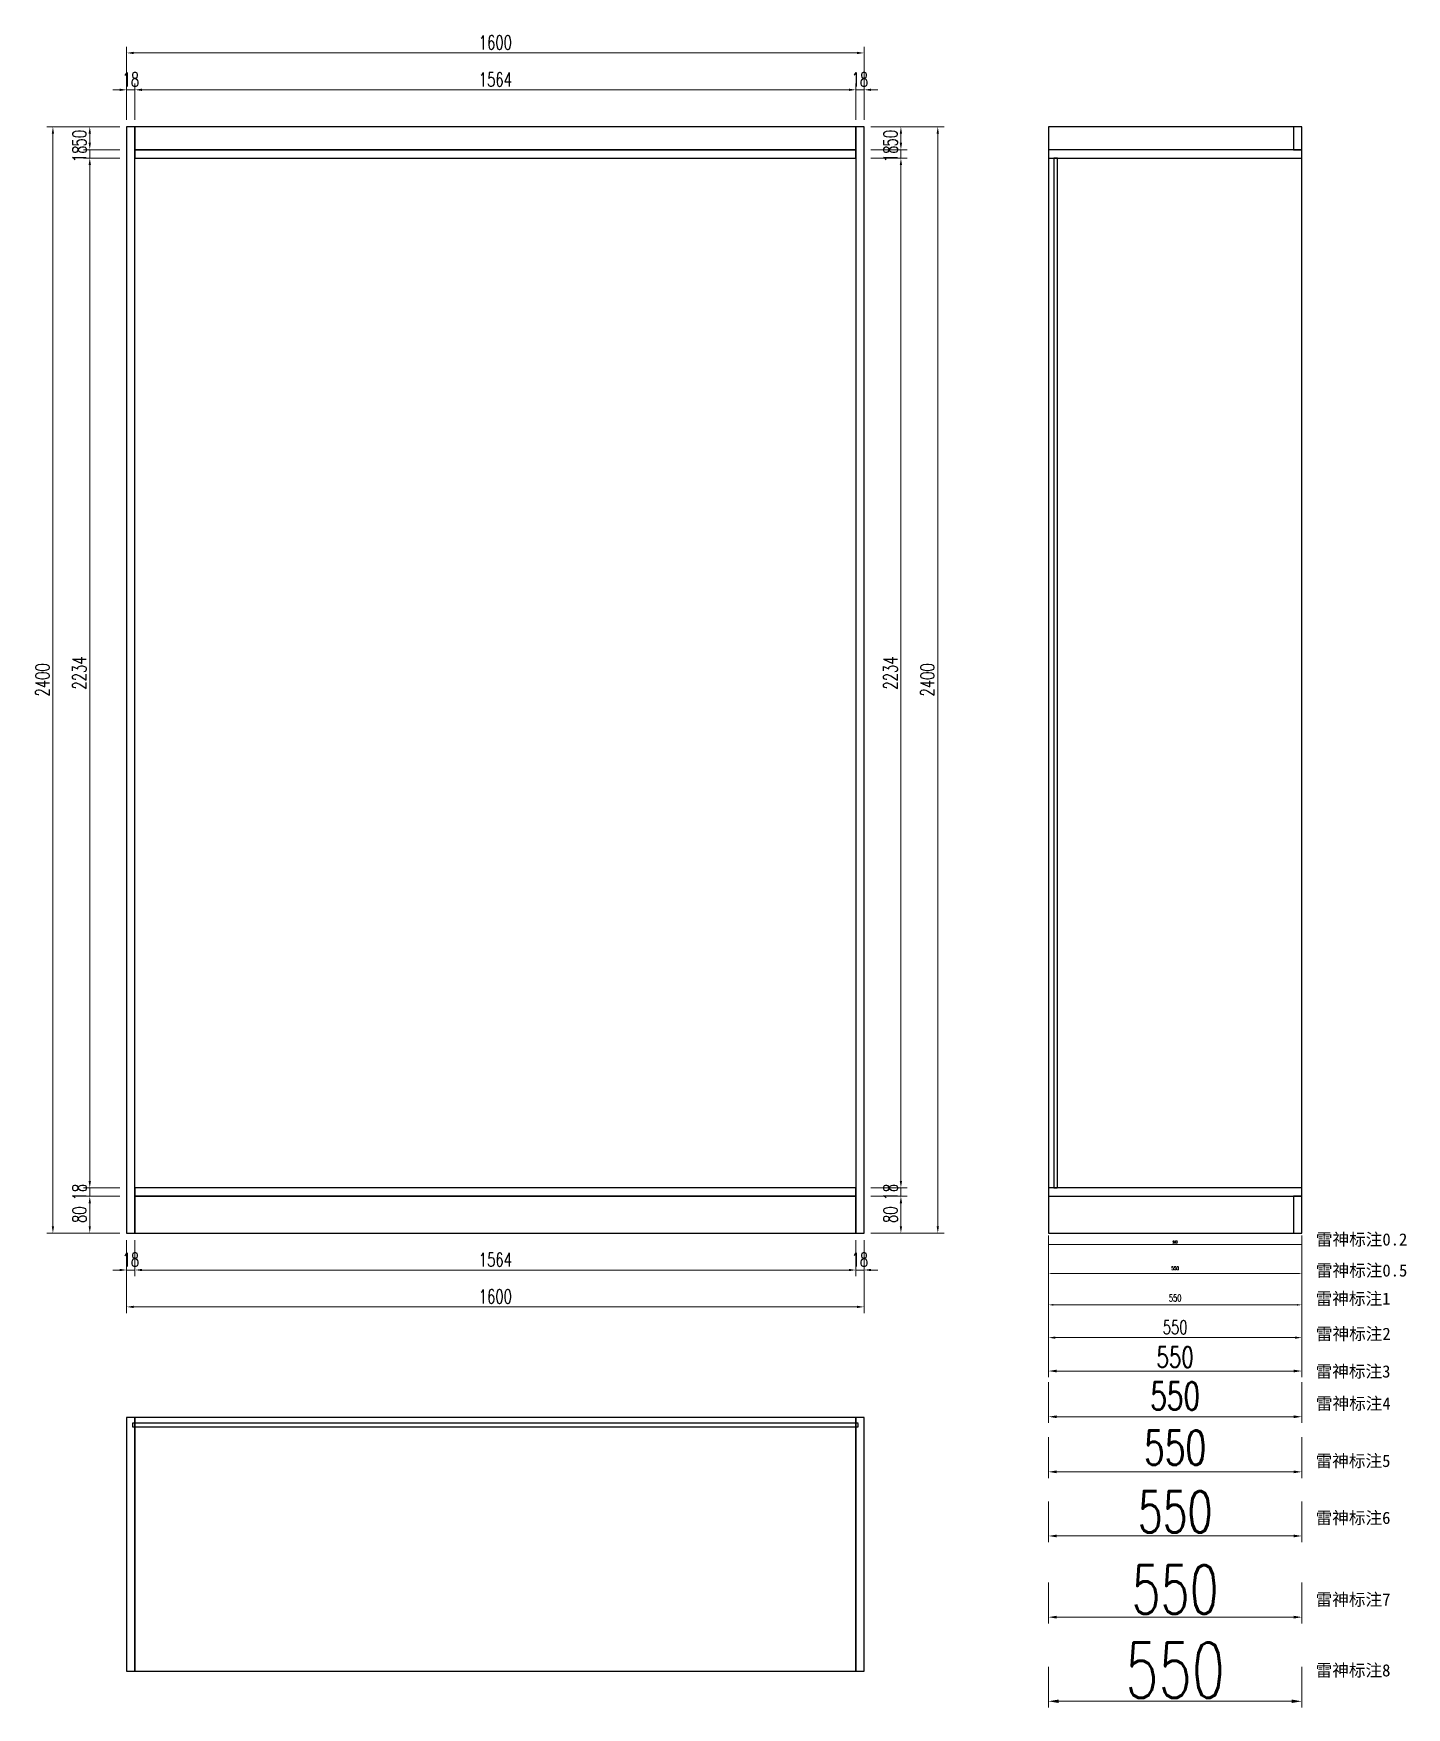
# Model space of a CAD drawing. Header units: millimetres. Extents: x 1538 to 4518, y 416 to 4047.
import ezdxf

# ---------------------------------------------------------------- set-up
doc = ezdxf.new("R2010")
doc.units = ezdxf.units.MM
doc.linetypes.add('HIDDEN', pattern=[0.375, 0.25, -0.125])
for name, color, linetype in [('0-标注', 7, 'Continuous'), ('S-DIM', 7, 'Continuous'), ('五金虚线', 8, 'Continuous'), ('柜体结构', 7, 'Continuous')]:
    doc.layers.add(name, color=color, linetype=linetype)
doc.styles.add('DIMTEXT', font='simplex.shx', dxfattribs={"width": 0.7, "bigfont": 'gbcbig.shx'})
doc.styles.get("Standard").update_dxf_attribs({"font": 'arial.ttf'})
doc.dimstyles.new('雷神标注0.2', dxfattribs={"dimscale": 5, "dimtxt": 1, "dimasz": 0.2, "dimexe": 0.9, "dimexo": 1, "dimgap": 0.5, "dimtad": 1, "dimdec": 0, "dimzin": 13, "dimdsep": 46, "dimtxsty": 'DIMTEXT', "dimblk2": 'ARCHTICK', "dimcen": 2, "dimdle": 0.9, "dimclrd": 3, "dimclre": 3, "dimclrt": 3, "dimadec": 1, "dimazin": 0, "dimtfac": 1, "dimtdec": 0, "dimtix": 1, "dimtmove": 1, "dimatfit": 3, "dimfxl": 5, "dimfxlon": 1, "dimtolj": 1, "dimtzin": 13, "dimlwd": 5, "dimlwe": 5, "dimarcsym": 0})
doc.dimstyles.new('雷神标注0.5', dxfattribs={"dimscale": 15, "dimtxt": 0.5, "dimasz": 0.5, "dimexe": 0.9, "dimexo": 1, "dimgap": 0.5, "dimtad": 1, "dimdec": 0, "dimzin": 13, "dimdsep": 46, "dimtxsty": 'DIMTEXT', "dimblk2": 'ARCHTICK', "dimcen": 2, "dimdle": 0.9, "dimclrd": 3, "dimclre": 3, "dimclrt": 3, "dimadec": 1, "dimazin": 0, "dimtfac": 1, "dimtdec": 0, "dimtix": 1, "dimtmove": 1, "dimatfit": 3, "dimfxl": 5, "dimfxlon": 1, "dimtolj": 1, "dimtzin": 13, "dimlwd": 5, "dimlwe": 5, "dimarcsym": 0})
doc.dimstyles.new('雷神标注1', dxfattribs={"dimscale": 15, "dimtxt": 1, "dimasz": 0.7, "dimexe": 0.9, "dimexo": 1, "dimgap": 0.5, "dimtad": 1, "dimtoh": 1, "dimdec": 0, "dimzin": 13, "dimdsep": 46, "dimtxsty": 'DIMTEXT', "dimblk2": 'ARCHTICK', "dimcen": 2, "dimdle": 0.9, "dimclrd": 3, "dimclre": 3, "dimclrt": 3, "dimadec": 1, "dimazin": 0, "dimtfac": 1, "dimtdec": 0, "dimtmove": 1, "dimatfit": 3, "dimfxl": 5, "dimfxlon": 1, "dimtolj": 1, "dimtzin": 13, "dimlwd": 5, "dimlwe": 5, "dimarcsym": 0})
doc.dimstyles.new('雷神标注2', dxfattribs={"dimscale": 15, "dimtxt": 2, "dimasz": 1, "dimexe": 0.9, "dimexo": 1, "dimgap": 0.5, "dimtad": 1, "dimdec": 0, "dimzin": 13, "dimdsep": 46, "dimtxsty": 'DIMTEXT', "dimblk2": 'ARCHTICK', "dimcen": 2, "dimdle": 0.9, "dimclrd": 3, "dimclre": 3, "dimclrt": 3, "dimadec": 1, "dimazin": 0, "dimtfac": 1, "dimtdec": 0, "dimtix": 1, "dimtmove": 1, "dimatfit": 3, "dimfxl": 5, "dimfxlon": 1, "dimtolj": 1, "dimtzin": 13, "dimlwd": 5, "dimlwe": 5, "dimarcsym": 0})
doc.dimstyles.new('雷神标注3', dxfattribs={"dimscale": 15, "dimtxt": 3, "dimasz": 1.2, "dimexe": 0.9, "dimexo": 1, "dimgap": 0.5, "dimtad": 1, "dimdec": 0, "dimzin": 13, "dimdsep": 46, "dimtxsty": 'DIMTEXT', "dimblk2": 'ARCHTICK', "dimcen": 2, "dimdle": 0.9, "dimclrd": 3, "dimclre": 3, "dimclrt": 3, "dimadec": 1, "dimazin": 0, "dimtfac": 1, "dimtdec": 0, "dimtix": 1, "dimtmove": 1, "dimatfit": 3, "dimfxl": 5, "dimfxlon": 1, "dimtolj": 1, "dimtzin": 13, "dimlwd": 5, "dimlwe": 5, "dimarcsym": 0})
doc.dimstyles.new('雷神标注4', dxfattribs={"dimscale": 15, "dimtxt": 4, "dimasz": 1.2, "dimexe": 0.9, "dimexo": 1, "dimgap": 1, "dimtad": 1, "dimtoh": 1, "dimdec": 0, "dimzin": 13, "dimdsep": 46, "dimtxsty": 'DIMTEXT', "dimblk2": 'ARCHTICK', "dimcen": 2, "dimdle": 0.9, "dimclrd": 3, "dimclre": 3, "dimclrt": 3, "dimadec": 1, "dimazin": 0, "dimtfac": 1, "dimtdec": 0, "dimtmove": 2, "dimatfit": 3, "dimfxl": 5, "dimfxlon": 1, "dimtolj": 1, "dimtzin": 13, "dimlwd": 5, "dimlwe": 5, "dimarcsym": 1})
doc.dimstyles.new('雷神标注5', dxfattribs={"dimscale": 15, "dimtxt": 5, "dimasz": 1.2, "dimexe": 0.9, "dimexo": 1, "dimgap": 1, "dimtad": 1, "dimtoh": 1, "dimdec": 0, "dimzin": 13, "dimdsep": 46, "dimtxsty": 'DIMTEXT', "dimblk2": 'ARCHTICK', "dimcen": 2, "dimdle": 0.9, "dimclrd": 3, "dimclre": 3, "dimclrt": 3, "dimadec": 1, "dimazin": 0, "dimtfac": 1, "dimtdec": 0, "dimtmove": 2, "dimatfit": 3, "dimfxl": 5, "dimfxlon": 1, "dimtolj": 1, "dimtzin": 13, "dimlwd": 5, "dimlwe": 5, "dimarcsym": 1})
doc.dimstyles.new('雷神标注6', dxfattribs={"dimscale": 15, "dimtxt": 6, "dimasz": 1.2, "dimexe": 0.9, "dimexo": 1, "dimgap": 0.5, "dimtad": 1, "dimtoh": 1, "dimdec": 0, "dimzin": 13, "dimdsep": 46, "dimtxsty": 'DIMTEXT', "dimblk2": 'ARCHTICK', "dimcen": 2, "dimdle": 0.9, "dimclrd": 3, "dimclre": 3, "dimclrt": 3, "dimadec": 1, "dimazin": 0, "dimtfac": 1, "dimtdec": 0, "dimtmove": 1, "dimatfit": 3, "dimfxl": 5, "dimfxlon": 1, "dimtolj": 1, "dimtzin": 13, "dimlwd": 5, "dimlwe": 5, "dimarcsym": 0})
doc.dimstyles.new('雷神标注7', dxfattribs={"dimscale": 15, "dimtxt": 7, "dimasz": 1.2, "dimexe": 0.9, "dimexo": 1, "dimgap": 0.5, "dimtad": 1, "dimdec": 0, "dimzin": 13, "dimdsep": 46, "dimtxsty": 'DIMTEXT', "dimblk2": 'ARCHTICK', "dimcen": 2, "dimdle": 0.9, "dimclrd": 3, "dimclre": 3, "dimclrt": 3, "dimadec": 1, "dimazin": 0, "dimtfac": 1, "dimtdec": 0, "dimtix": 1, "dimtmove": 1, "dimatfit": 3, "dimfxl": 5, "dimfxlon": 1, "dimtolj": 1, "dimtzin": 13, "dimlwd": 5, "dimlwe": 5, "dimarcsym": 0})
doc.dimstyles.new('雷神标注8', dxfattribs={"dimscale": 15, "dimtxt": 8, "dimasz": 1.5, "dimexe": 0.9, "dimexo": 1, "dimgap": 0.5, "dimtad": 1, "dimdec": 0, "dimzin": 13, "dimdsep": 46, "dimtxsty": 'DIMTEXT', "dimblk2": 'ARCHTICK', "dimcen": 2, "dimdle": 0.9, "dimclrd": 3, "dimclre": 3, "dimclrt": 3, "dimadec": 1, "dimazin": 0, "dimtfac": 1, "dimtdec": 0, "dimtix": 1, "dimtmove": 1, "dimatfit": 3, "dimfxl": 5, "dimfxlon": 1, "dimtolj": 1, "dimtzin": 13, "dimlwd": 5, "dimlwe": 5, "dimarcsym": 0})

# ---------------------------------------------------------------- blocks, each defined once
blk = doc.blocks.new('*D3')
at = {"layer": 'Defpoints', "color": 0, "transparency": 16777216}
for p in [(3740.6, 1444.9), (4290.6, 1444.9), (4290.6, 1420.6)]:
    blk.add_point(p, dxfattribs=at)
at = {"layer": 'S-DIM', "color": 3, "lineweight": 5, "transparency": 16777216}
for p, q in [((3740.6, 1439.9), (3740.6, 1416.1)), ((3741.6, 1420.6), (4289.6, 1420.6)), ((4290.6, 1439.9), (4290.6, 1416.1))]:
    blk.add_line(p, q, dxfattribs=at)
at = {"layer": 'S-DIM', "color": 3, "transparency": 16777216}
for points in [[(3741.6, 1420.7), (3741.6, 1420.4), (3740.6, 1420.6)], [(4289.6, 1420.7), (4289.6, 1420.4), (4290.6, 1420.6)]]:
    blk.add_solid(points, dxfattribs=at)
at = {"layer": 'S-DIM', "color": 3, "transparency": 16777216, "insert": (4015.6, 1425.6), "char_height": 5, "attachment_point": 5, "style": 'DIMTEXT'}
blk.add_mtext('\\A1;550', dxfattribs=at)
blk = doc.blocks.new('_ARCHTICK')
at = {"color": 0, "linetype": 'ByBlock', "const_width": 0.15}
blk.add_lwpolyline([(-0.5, -0.5), (0.5, 0.5)], dxfattribs=at)
blk = doc.blocks.new('*D4')
at = {"layer": 'Defpoints', "color": 0, "transparency": 16777216}
for p in [(3740.6, 1444.9), (4290.6, 1444.9), (4290.6, 1357.5)]:
    blk.add_point(p, dxfattribs=at)
at = {"layer": 'S-DIM', "color": 3, "lineweight": 5, "transparency": 16777216}
for p, q in [((3740.6, 1429.9), (3740.6, 1344)), ((4290.6, 1429.9), (4290.6, 1344)), ((3748.1, 1357.5), (4283.1, 1357.5))]:
    blk.add_line(p, q, dxfattribs=at)
at = {"layer": 'S-DIM', "color": 3, "transparency": 16777216}
for points in [[(3748.1, 1358.7), (3748.1, 1356.2), (3740.6, 1357.5)], [(4283.1, 1358.7), (4283.1, 1356.2), (4290.6, 1357.5)]]:
    blk.add_solid(points, dxfattribs=at)
at = {"layer": 'S-DIM', "color": 3, "transparency": 16777216, "insert": (4015.6, 1368.7), "char_height": 7.5, "attachment_point": 5, "style": 'DIMTEXT'}
blk.add_mtext('\\A1;550', dxfattribs=at)
blk = doc.blocks.new('*D5')
at = {"layer": 'Defpoints', "color": 0, "transparency": 16777216}
for p in [(3740.6, 1444.9), (4290.6, 1444.9), (4290.6, 1289.3)]:
    blk.add_point(p, dxfattribs=at)
at = {"layer": 'S-DIM', "color": 3, "lineweight": 5, "transparency": 16777216}
for p, q in [((3740.6, 1364.3), (3740.6, 1275.8)), ((4290.6, 1364.3), (4290.6, 1275.8)), ((3751.1, 1289.3), (4280.1, 1289.3))]:
    blk.add_line(p, q, dxfattribs=at)
at = {"layer": 'S-DIM', "color": 3, "transparency": 16777216}
for points in [[(3751.1, 1291.1), (3751.1, 1287.6), (3740.6, 1289.3)], [(4280.1, 1291.1), (4280.1, 1287.6), (4290.6, 1289.3)]]:
    blk.add_solid(points, dxfattribs=at)
at = {"layer": 'S-DIM', "color": 3, "transparency": 16777216, "insert": (4015.6, 1304.3), "char_height": 15, "attachment_point": 5, "style": 'DIMTEXT'}
blk.add_mtext('\\A1;550', dxfattribs=at)
blk = doc.blocks.new('*D6')
at = {"layer": 'Defpoints', "color": 0, "transparency": 16777216}
for p in [(3740.6, 1444.9), (4290.6, 1444.9), (4290.6, 1218.2)]:
    blk.add_point(p, dxfattribs=at)
at = {"layer": 'S-DIM', "color": 3, "lineweight": 5, "transparency": 16777216}
for p, q in [((3740.6, 1293.2), (3740.6, 1204.7)), ((4290.6, 1293.2), (4290.6, 1204.7)), ((3755.6, 1218.2), (4275.6, 1218.2))]:
    blk.add_line(p, q, dxfattribs=at)
at = {"layer": 'S-DIM', "color": 3, "transparency": 16777216}
for points in [[(3755.6, 1220.7), (3755.6, 1215.7), (3740.6, 1218.2)], [(4275.6, 1220.7), (4275.6, 1215.7), (4290.6, 1218.2)]]:
    blk.add_solid(points, dxfattribs=at)
at = {"layer": 'S-DIM', "color": 3, "transparency": 16777216, "insert": (4015.6, 1240.7), "char_height": 30, "attachment_point": 5, "style": 'DIMTEXT'}
blk.add_mtext('\\A1;550', dxfattribs=at)
blk = doc.blocks.new('*D7')
at = {"layer": 'Defpoints', "color": 0, "transparency": 16777216}
for p in [(3740.6, 1444.9), (4290.6, 1444.9), (4290.6, 1145.8)]:
    blk.add_point(p, dxfattribs=at)
at = {"layer": 'S-DIM', "color": 3, "lineweight": 5, "transparency": 16777216}
for p, q in [((3740.6, 1220.8), (3740.6, 1132.3)), ((4290.6, 1220.8), (4290.6, 1132.3)), ((3758.6, 1145.8), (4272.6, 1145.8))]:
    blk.add_line(p, q, dxfattribs=at)
at = {"layer": 'S-DIM', "color": 3, "transparency": 16777216}
for points in [[(3758.6, 1148.8), (3758.6, 1142.8), (3740.6, 1145.8)], [(4272.6, 1148.8), (4272.6, 1142.8), (4290.6, 1145.8)]]:
    blk.add_solid(points, dxfattribs=at)
at = {"layer": 'S-DIM', "color": 3, "transparency": 16777216, "insert": (4015.6, 1175.8), "char_height": 45, "attachment_point": 5, "style": 'DIMTEXT'}
blk.add_mtext('\\A1;550', dxfattribs=at)
blk = doc.blocks.new('*D8')
at = {"layer": 'Defpoints', "color": 0, "transparency": 16777216}
for p in [(3740.6, 1444.9), (4290.6, 1444.9), (4290.6, 1046.6)]:
    blk.add_point(p, dxfattribs=at)
at = {"layer": 'S-DIM', "color": 3, "lineweight": 5, "transparency": 16777216}
for p, q in [((3740.6, 1121.6), (3740.6, 1033.1)), ((4290.6, 1121.6), (4290.6, 1033.1)), ((3758.6, 1046.6), (4272.6, 1046.6))]:
    blk.add_line(p, q, dxfattribs=at)
at = {"layer": 'S-DIM', "color": 3, "transparency": 16777216}
for points in [[(3758.6, 1049.6), (3758.6, 1043.6), (3740.6, 1046.6)], [(4272.6, 1049.6), (4272.6, 1043.6), (4290.6, 1046.6)]]:
    blk.add_solid(points, dxfattribs=at)
at = {"layer": 'S-DIM', "color": 3, "transparency": 16777216, "insert": (4015.6, 1091.6), "char_height": 60, "attachment_point": 5, "style": 'DIMTEXT'}
blk.add_mtext('\\A1;550', dxfattribs=at)
blk = doc.blocks.new('*D9')
at = {"layer": 'Defpoints', "color": 0, "transparency": 16777216}
for p in [(3740.6, 1444.9), (4290.6, 1444.9), (4290.6, 927.1)]:
    blk.add_point(p, dxfattribs=at)
at = {"layer": 'S-DIM', "color": 3, "lineweight": 5, "transparency": 16777216}
for p, q in [((3740.6, 1002.1), (3740.6, 913.6)), ((4290.6, 1002.1), (4290.6, 913.6)), ((3758.6, 927.1), (4272.6, 927.1))]:
    blk.add_line(p, q, dxfattribs=at)
at = {"layer": 'S-DIM', "color": 3, "transparency": 16777216}
for points in [[(3758.6, 930.1), (3758.6, 924.1), (3740.6, 927.1)], [(4272.6, 930.1), (4272.6, 924.1), (4290.6, 927.1)]]:
    blk.add_solid(points, dxfattribs=at)
at = {"layer": 'S-DIM', "color": 3, "transparency": 16777216, "insert": (4015.6, 979.6), "char_height": 75, "attachment_point": 5, "style": 'DIMTEXT'}
blk.add_mtext('\\A1;550', dxfattribs=at)
blk = doc.blocks.new('*D10')
at = {"layer": 'Defpoints', "color": 0, "transparency": 16777216}
for p in [(3740.6, 1444.9), (4290.6, 1444.9), (4290.6, 788)]:
    blk.add_point(p, dxfattribs=at)
at = {"layer": 'S-DIM', "color": 3, "lineweight": 5, "transparency": 16777216}
for p, q in [((3740.6, 863), (3740.6, 774.5)), ((4290.6, 863), (4290.6, 774.5)), ((3758.6, 788), (4272.6, 788))]:
    blk.add_line(p, q, dxfattribs=at)
at = {"layer": 'S-DIM', "color": 3, "transparency": 16777216}
for points in [[(3758.6, 791), (3758.6, 785), (3740.6, 788)], [(4272.6, 791), (4272.6, 785), (4290.6, 788)]]:
    blk.add_solid(points, dxfattribs=at)
at = {"layer": 'S-DIM', "color": 3, "transparency": 16777216, "insert": (4015.6, 840.5), "char_height": 90, "attachment_point": 5, "style": 'DIMTEXT'}
blk.add_mtext('\\A1;550', dxfattribs=at)
blk = doc.blocks.new('*D11')
at = {"layer": 'Defpoints', "color": 0, "transparency": 16777216}
for p in [(3740.6, 1444.9), (4290.6, 1444.9), (4290.6, 611.9)]:
    blk.add_point(p, dxfattribs=at)
at = {"layer": 'S-DIM', "color": 3, "lineweight": 5, "transparency": 16777216}
for p, q in [((3740.6, 686.9), (3740.6, 598.4)), ((4290.6, 686.9), (4290.6, 598.4)), ((3758.6, 611.9), (4272.6, 611.9))]:
    blk.add_line(p, q, dxfattribs=at)
at = {"layer": 'S-DIM', "color": 3, "transparency": 16777216}
for points in [[(3758.6, 614.9), (3758.6, 608.9), (3740.6, 611.9)], [(4272.6, 614.9), (4272.6, 608.9), (4290.6, 611.9)]]:
    blk.add_solid(points, dxfattribs=at)
at = {"layer": 'S-DIM', "color": 3, "transparency": 16777216, "insert": (4015.6, 671.9), "char_height": 105, "attachment_point": 5, "style": 'DIMTEXT'}
blk.add_mtext('\\A1;550', dxfattribs=at)
blk = doc.blocks.new('*D12')
at = {"layer": 'Defpoints', "color": 0, "transparency": 16777216}
for p in [(3740.6, 1444.9), (4290.6, 1444.9), (4290.6, 429.4)]:
    blk.add_point(p, dxfattribs=at)
at = {"layer": 'S-DIM', "color": 3, "lineweight": 5, "transparency": 16777216}
for p, q in [((3740.6, 504.4), (3740.6, 415.9)), ((4290.6, 504.4), (4290.6, 415.9)), ((3763.1, 429.4), (4268.1, 429.4))]:
    blk.add_line(p, q, dxfattribs=at)
at = {"layer": 'S-DIM', "color": 3, "transparency": 16777216}
for points in [[(3763.1, 433.2), (3763.1, 425.7), (3740.6, 429.4)], [(4268.1, 433.2), (4268.1, 425.7), (4290.6, 429.4)]]:
    blk.add_solid(points, dxfattribs=at)
at = {"layer": 'S-DIM', "color": 3, "transparency": 16777216, "insert": (4015.6, 496.9), "char_height": 120, "attachment_point": 5, "style": 'DIMTEXT'}
blk.add_mtext('\\A1;550', dxfattribs=at)
blk = doc.blocks.new('*D13')
at = {"layer": '0-标注', "color": 3, "lineweight": 5, "transparency": 16777216}
for p, q in [((1740.6, 1429.9), (1740.6, 1351.4)), ((1758.6, 1429.9), (1758.6, 1351.4)), ((1725.6, 1364.9), (1710.6, 1364.9)), ((1740.6, 1364.9), (1758.6, 1364.9)), ((1773.6, 1364.9), (1788.6, 1364.9))]:
    blk.add_line(p, q, dxfattribs=at)
at = {"layer": '0-标注', "color": 3, "transparency": 16777216}
for points in [[(1725.6, 1367.4), (1725.6, 1362.4), (1740.6, 1364.9)], [(1773.6, 1367.4), (1773.6, 1362.4), (1758.6, 1364.9)]]:
    blk.add_solid(points, dxfattribs=at)
at = {"layer": 'Defpoints', "color": 0, "transparency": 16777216}
for p in [(1740.6, 1444.9), (1758.6, 1444.9), (1758.6, 1364.9)]:
    blk.add_point(p, dxfattribs=at)
at = {"layer": '0-标注', "color": 3, "transparency": 16777216, "insert": (1749.6, 1387.4), "char_height": 30, "attachment_point": 5, "style": 'DIMTEXT'}
blk.add_mtext('\\A1;18', dxfattribs=at)
blk = doc.blocks.new('*D14')
at = {"layer": '0-标注', "color": 3, "lineweight": 5, "transparency": 16777216}
for p, q in [((1758.6, 1429.9), (1758.6, 1351.4)), ((3322.6, 1429.9), (3322.6, 1351.4)), ((1773.6, 1364.9), (3307.6, 1364.9))]:
    blk.add_line(p, q, dxfattribs=at)
at = {"layer": '0-标注', "color": 3, "transparency": 16777216}
for points in [[(1773.6, 1367.4), (1773.6, 1362.4), (1758.6, 1364.9)], [(3307.6, 1367.4), (3307.6, 1362.4), (3322.6, 1364.9)]]:
    blk.add_solid(points, dxfattribs=at)
at = {"layer": 'Defpoints', "color": 0, "transparency": 16777216}
for p in [(1758.6, 1444.9), (3322.6, 1444.9), (3322.6, 1364.9)]:
    blk.add_point(p, dxfattribs=at)
at = {"layer": '0-标注', "color": 3, "transparency": 16777216, "insert": (2540.6, 1387.4), "char_height": 30, "attachment_point": 5, "style": 'DIMTEXT'}
blk.add_mtext('\\A1;1564', dxfattribs=at)
blk = doc.blocks.new('*D15')
at = {"layer": '0-标注', "color": 3, "lineweight": 5, "transparency": 16777216}
for p, q in [((3322.6, 1429.9), (3322.6, 1351.4)), ((3340.6, 1429.9), (3340.6, 1351.4)), ((3307.6, 1364.9), (3292.6, 1364.9)), ((3322.6, 1364.9), (3340.6, 1364.9)), ((3355.6, 1364.9), (3370.6, 1364.9))]:
    blk.add_line(p, q, dxfattribs=at)
at = {"layer": '0-标注', "color": 3, "transparency": 16777216}
for points in [[(3307.6, 1367.4), (3307.6, 1362.4), (3322.6, 1364.9)], [(3355.6, 1367.4), (3355.6, 1362.4), (3340.6, 1364.9)]]:
    blk.add_solid(points, dxfattribs=at)
at = {"layer": 'Defpoints', "color": 0, "transparency": 16777216}
for p in [(3322.6, 1444.9), (3340.6, 1444.9), (3340.6, 1364.9)]:
    blk.add_point(p, dxfattribs=at)
at = {"layer": '0-标注', "color": 3, "transparency": 16777216, "insert": (3331.6, 1387.4), "char_height": 30, "attachment_point": 5, "style": 'DIMTEXT'}
blk.add_mtext('\\A1;18', dxfattribs=at)
blk = doc.blocks.new('*D16')
at = {"layer": '0-标注', "color": 3, "lineweight": 5, "transparency": 16777216}
for p, q in [((1740.6, 1359.9), (1740.6, 1271.4)), ((3340.6, 1359.9), (3340.6, 1271.4)), ((1755.6, 1284.9), (3325.6, 1284.9))]:
    blk.add_line(p, q, dxfattribs=at)
at = {"layer": '0-标注', "color": 3, "transparency": 16777216}
for points in [[(1755.6, 1287.4), (1755.6, 1282.4), (1740.6, 1284.9)], [(3325.6, 1287.4), (3325.6, 1282.4), (3340.6, 1284.9)]]:
    blk.add_solid(points, dxfattribs=at)
at = {"layer": 'Defpoints', "color": 0, "transparency": 16777216}
for p in [(1740.6, 1444.9), (3340.6, 1444.9), (3340.6, 1284.9)]:
    blk.add_point(p, dxfattribs=at)
at = {"layer": '0-标注', "color": 3, "transparency": 16777216, "insert": (2540.6, 1307.4), "char_height": 30, "attachment_point": 5, "style": 'DIMTEXT'}
blk.add_mtext('\\A1;1600', dxfattribs=at)
blk = doc.blocks.new('*D17')
at = {"layer": '0-标注', "color": 3, "lineweight": 5, "transparency": 16777216}
for p, q in [((1725.6, 1524.9), (1647.1, 1524.9)), ((1660.6, 1459.9), (1660.6, 1509.9)), ((1725.6, 1444.9), (1647.1, 1444.9))]:
    blk.add_line(p, q, dxfattribs=at)
at = {"layer": '0-标注', "color": 3, "transparency": 16777216}
for points in [[(1658.1, 1509.9), (1663.1, 1509.9), (1660.6, 1524.9)], [(1658.1, 1459.9), (1663.1, 1459.9), (1660.6, 1444.9)]]:
    blk.add_solid(points, dxfattribs=at)
at = {"layer": 'Defpoints', "color": 0, "transparency": 16777216}
for p in [(1660.6, 1524.9), (1740.6, 1524.9), (1740.6, 1444.9)]:
    blk.add_point(p, dxfattribs=at)
at = {"layer": '0-标注', "color": 3, "transparency": 16777216, "insert": (1638.1, 1484.9), "char_height": 30, "attachment_point": 5, "rotation": 90, "style": 'DIMTEXT'}
blk.add_mtext('\\A1;80', dxfattribs=at)
blk = doc.blocks.new('*D18')
at = {"layer": '0-标注', "color": 3, "lineweight": 5, "transparency": 16777216}
for p, q in [((1660.6, 1557.9), (1660.6, 1572.9)), ((1725.6, 1542.9), (1647.1, 1542.9)), ((1660.6, 1524.9), (1660.6, 1542.9)), ((1725.6, 1524.9), (1647.1, 1524.9)), ((1660.6, 1509.9), (1660.6, 1494.9))]:
    blk.add_line(p, q, dxfattribs=at)
at = {"layer": '0-标注', "color": 3, "transparency": 16777216}
for points in [[(1658.1, 1557.9), (1663.1, 1557.9), (1660.6, 1542.9)], [(1658.1, 1509.9), (1663.1, 1509.9), (1660.6, 1524.9)]]:
    blk.add_solid(points, dxfattribs=at)
at = {"layer": 'Defpoints', "color": 0, "transparency": 16777216}
for p in [(1660.6, 1542.9), (1740.6, 1542.9), (1740.6, 1524.9)]:
    blk.add_point(p, dxfattribs=at)
at = {"layer": '0-标注', "color": 3, "transparency": 16777216, "insert": (1638.1, 1533.9), "char_height": 30, "attachment_point": 5, "rotation": 90, "style": 'DIMTEXT'}
blk.add_mtext('\\A1;18', dxfattribs=at)
blk = doc.blocks.new('*D19')
at = {"layer": '0-标注', "color": 3, "lineweight": 5, "transparency": 16777216}
for p, q in [((1725.6, 3776.9), (1647.1, 3776.9)), ((1660.6, 1557.9), (1660.6, 3761.9)), ((1725.6, 1542.9), (1647.1, 1542.9))]:
    blk.add_line(p, q, dxfattribs=at)
at = {"layer": '0-标注', "color": 3, "transparency": 16777216}
for points in [[(1658.1, 3761.9), (1663.1, 3761.9), (1660.6, 3776.9)], [(1658.1, 1557.9), (1663.1, 1557.9), (1660.6, 1542.9)]]:
    blk.add_solid(points, dxfattribs=at)
at = {"layer": 'Defpoints', "color": 0, "transparency": 16777216}
for p in [(1660.6, 3776.9), (1740.6, 3776.9), (1740.6, 1542.9)]:
    blk.add_point(p, dxfattribs=at)
at = {"layer": '0-标注', "color": 3, "transparency": 16777216, "insert": (1638.1, 2659.9), "char_height": 30, "attachment_point": 5, "rotation": 90, "style": 'DIMTEXT'}
blk.add_mtext('\\A1;2234', dxfattribs=at)
blk = doc.blocks.new('*D20')
at = {"layer": '0-标注', "color": 3, "lineweight": 5, "transparency": 16777216}
for p, q in [((1660.6, 3809.9), (1660.6, 3824.9)), ((1725.6, 3794.9), (1647.1, 3794.9)), ((1725.6, 3776.9), (1647.1, 3776.9)), ((1660.6, 3776.9), (1660.6, 3794.9)), ((1660.6, 3761.9), (1660.6, 3746.9))]:
    blk.add_line(p, q, dxfattribs=at)
at = {"layer": '0-标注', "color": 3, "transparency": 16777216}
for points in [[(1658.1, 3809.9), (1663.1, 3809.9), (1660.6, 3794.9)], [(1658.1, 3761.9), (1663.1, 3761.9), (1660.6, 3776.9)]]:
    blk.add_solid(points, dxfattribs=at)
at = {"layer": 'Defpoints', "color": 0, "transparency": 16777216}
for p in [(1660.6, 3794.9), (1740.6, 3794.9), (1740.6, 3776.9)]:
    blk.add_point(p, dxfattribs=at)
at = {"layer": '0-标注', "color": 3, "transparency": 16777216, "insert": (1638.1, 3785.9), "char_height": 30, "attachment_point": 5, "rotation": 90, "style": 'DIMTEXT'}
blk.add_mtext('\\A1;18', dxfattribs=at)
blk = doc.blocks.new('*D21')
at = {"layer": '0-标注', "color": 3, "lineweight": 5, "transparency": 16777216}
for p, q in [((1725.6, 3844.9), (1647.1, 3844.9)), ((1660.6, 3809.9), (1660.6, 3829.9)), ((1725.6, 3794.9), (1647.1, 3794.9))]:
    blk.add_line(p, q, dxfattribs=at)
at = {"layer": '0-标注', "color": 3, "transparency": 16777216}
for points in [[(1658.1, 3829.9), (1663.1, 3829.9), (1660.6, 3844.9)], [(1658.1, 3809.9), (1663.1, 3809.9), (1660.6, 3794.9)]]:
    blk.add_solid(points, dxfattribs=at)
at = {"layer": 'Defpoints', "color": 0, "transparency": 16777216}
for p in [(1660.6, 3844.9), (1740.6, 3844.9), (1740.6, 3794.9)]:
    blk.add_point(p, dxfattribs=at)
at = {"layer": '0-标注', "color": 3, "transparency": 16777216, "insert": (1638.1, 3819.9), "char_height": 30, "attachment_point": 5, "rotation": 90, "style": 'DIMTEXT'}
blk.add_mtext('\\A1;50', dxfattribs=at)
blk = doc.blocks.new('*D22')
at = {"layer": '0-标注', "color": 3, "lineweight": 5, "transparency": 16777216}
for p, q in [((1655.6, 3844.9), (1567.1, 3844.9)), ((1580.6, 1459.9), (1580.6, 3829.9)), ((1655.6, 1444.9), (1567.1, 1444.9))]:
    blk.add_line(p, q, dxfattribs=at)
at = {"layer": '0-标注', "color": 3, "transparency": 16777216}
for points in [[(1578.1, 3829.9), (1583.1, 3829.9), (1580.6, 3844.9)], [(1578.1, 1459.9), (1583.1, 1459.9), (1580.6, 1444.9)]]:
    blk.add_solid(points, dxfattribs=at)
at = {"layer": 'Defpoints', "color": 0, "transparency": 16777216}
for p in [(1580.6, 3844.9), (1740.6, 3844.9), (1740.6, 1444.9)]:
    blk.add_point(p, dxfattribs=at)
at = {"layer": '0-标注', "color": 3, "transparency": 16777216, "insert": (1558.1, 2644.9), "char_height": 30, "attachment_point": 5, "rotation": 90, "style": 'DIMTEXT'}
blk.add_mtext('\\A1;2400', dxfattribs=at)
blk = doc.blocks.new('*D23')
at = {"layer": '0-标注', "color": 3, "lineweight": 5, "transparency": 16777216}
for p, q in [((1725.6, 3924.9), (1710.6, 3924.9)), ((1740.6, 3859.9), (1740.6, 3938.4)), ((1740.6, 3924.9), (1758.6, 3924.9)), ((1758.6, 3859.9), (1758.6, 3938.4)), ((1773.6, 3924.9), (1788.6, 3924.9))]:
    blk.add_line(p, q, dxfattribs=at)
at = {"layer": '0-标注', "color": 3, "transparency": 16777216}
for points in [[(1725.6, 3927.4), (1725.6, 3922.4), (1740.6, 3924.9)], [(1773.6, 3927.4), (1773.6, 3922.4), (1758.6, 3924.9)]]:
    blk.add_solid(points, dxfattribs=at)
at = {"layer": 'Defpoints', "color": 0, "transparency": 16777216}
for p in [(1758.6, 3924.9), (1740.6, 3844.9), (1758.6, 3844.9)]:
    blk.add_point(p, dxfattribs=at)
at = {"layer": '0-标注', "color": 3, "transparency": 16777216, "insert": (1749.6, 3947.4), "char_height": 30, "attachment_point": 5, "style": 'DIMTEXT'}
blk.add_mtext('\\A1;18', dxfattribs=at)
blk = doc.blocks.new('*D24')
at = {"layer": '0-标注', "color": 3, "lineweight": 5, "transparency": 16777216}
for p, q in [((1758.6, 3859.9), (1758.6, 3938.4)), ((1773.6, 3924.9), (3307.6, 3924.9)), ((3322.6, 3859.9), (3322.6, 3938.4))]:
    blk.add_line(p, q, dxfattribs=at)
at = {"layer": '0-标注', "color": 3, "transparency": 16777216}
for points in [[(1773.6, 3927.4), (1773.6, 3922.4), (1758.6, 3924.9)], [(3307.6, 3927.4), (3307.6, 3922.4), (3322.6, 3924.9)]]:
    blk.add_solid(points, dxfattribs=at)
at = {"layer": 'Defpoints', "color": 0, "transparency": 16777216}
for p in [(3322.6, 3924.9), (1758.6, 3844.9), (3322.6, 3844.9)]:
    blk.add_point(p, dxfattribs=at)
at = {"layer": '0-标注', "color": 3, "transparency": 16777216, "insert": (2540.6, 3947.4), "char_height": 30, "attachment_point": 5, "style": 'DIMTEXT'}
blk.add_mtext('\\A1;1564', dxfattribs=at)
blk = doc.blocks.new('*D25')
at = {"layer": '0-标注', "color": 3, "lineweight": 5, "transparency": 16777216}
for p, q in [((3307.6, 3924.9), (3292.6, 3924.9)), ((3322.6, 3859.9), (3322.6, 3938.4)), ((3322.6, 3924.9), (3340.6, 3924.9)), ((3340.6, 3859.9), (3340.6, 3938.4)), ((3355.6, 3924.9), (3370.6, 3924.9))]:
    blk.add_line(p, q, dxfattribs=at)
at = {"layer": '0-标注', "color": 3, "transparency": 16777216}
for points in [[(3307.6, 3927.4), (3307.6, 3922.4), (3322.6, 3924.9)], [(3355.6, 3927.4), (3355.6, 3922.4), (3340.6, 3924.9)]]:
    blk.add_solid(points, dxfattribs=at)
at = {"layer": 'Defpoints', "color": 0, "transparency": 16777216}
for p in [(3340.6, 3924.9), (3322.6, 3844.9), (3340.6, 3844.9)]:
    blk.add_point(p, dxfattribs=at)
at = {"layer": '0-标注', "color": 3, "transparency": 16777216, "insert": (3331.6, 3947.4), "char_height": 30, "attachment_point": 5, "style": 'DIMTEXT'}
blk.add_mtext('\\A1;18', dxfattribs=at)
blk = doc.blocks.new('*D26')
at = {"layer": '0-标注', "color": 3, "lineweight": 5, "transparency": 16777216}
for p, q in [((1740.6, 3929.9), (1740.6, 4018.4)), ((1755.6, 4004.9), (3325.6, 4004.9)), ((3340.6, 3929.9), (3340.6, 4018.4))]:
    blk.add_line(p, q, dxfattribs=at)
at = {"layer": '0-标注', "color": 3, "transparency": 16777216}
for points in [[(1755.6, 4007.4), (1755.6, 4002.4), (1740.6, 4004.9)], [(3325.6, 4007.4), (3325.6, 4002.4), (3340.6, 4004.9)]]:
    blk.add_solid(points, dxfattribs=at)
at = {"layer": 'Defpoints', "color": 0, "transparency": 16777216}
for p in [(3340.6, 4004.9), (1740.6, 3844.9), (3340.6, 3844.9)]:
    blk.add_point(p, dxfattribs=at)
at = {"layer": '0-标注', "color": 3, "transparency": 16777216, "insert": (2540.6, 4027.4), "char_height": 30, "attachment_point": 5, "style": 'DIMTEXT'}
blk.add_mtext('\\A1;1600', dxfattribs=at)
blk = doc.blocks.new('*D27')
at = {"layer": '0-标注', "color": 3, "lineweight": 5, "transparency": 16777216}
for p, q in [((3355.6, 1524.9), (3434.1, 1524.9)), ((3420.6, 1459.9), (3420.6, 1509.9)), ((3355.6, 1444.9), (3434.1, 1444.9))]:
    blk.add_line(p, q, dxfattribs=at)
at = {"layer": '0-标注', "color": 3, "transparency": 16777216}
for points in [[(3418.1, 1509.9), (3423.1, 1509.9), (3420.6, 1524.9)], [(3418.1, 1459.9), (3423.1, 1459.9), (3420.6, 1444.9)]]:
    blk.add_solid(points, dxfattribs=at)
at = {"layer": 'Defpoints', "color": 0, "transparency": 16777216}
for p in [(3340.6, 1524.9), (3420.6, 1524.9), (3340.6, 1444.9)]:
    blk.add_point(p, dxfattribs=at)
at = {"layer": '0-标注', "color": 3, "transparency": 16777216, "insert": (3398.1, 1484.9), "char_height": 30, "attachment_point": 5, "rotation": 90, "style": 'DIMTEXT'}
blk.add_mtext('\\A1;80', dxfattribs=at)
blk = doc.blocks.new('*D28')
at = {"layer": '0-标注', "color": 3, "lineweight": 5, "transparency": 16777216}
for p, q in [((3420.6, 1557.9), (3420.6, 1572.9)), ((3355.6, 1542.9), (3434.1, 1542.9)), ((3420.6, 1524.9), (3420.6, 1542.9)), ((3355.6, 1524.9), (3434.1, 1524.9)), ((3420.6, 1509.9), (3420.6, 1494.9))]:
    blk.add_line(p, q, dxfattribs=at)
at = {"layer": '0-标注', "color": 3, "transparency": 16777216}
for points in [[(3418.1, 1557.9), (3423.1, 1557.9), (3420.6, 1542.9)], [(3418.1, 1509.9), (3423.1, 1509.9), (3420.6, 1524.9)]]:
    blk.add_solid(points, dxfattribs=at)
at = {"layer": 'Defpoints', "color": 0, "transparency": 16777216}
for p in [(3340.6, 1542.9), (3420.6, 1542.9), (3340.6, 1524.9)]:
    blk.add_point(p, dxfattribs=at)
at = {"layer": '0-标注', "color": 3, "transparency": 16777216, "insert": (3398.1, 1533.9), "char_height": 30, "attachment_point": 5, "rotation": 90, "style": 'DIMTEXT'}
blk.add_mtext('\\A1;18', dxfattribs=at)
blk = doc.blocks.new('*D29')
at = {"layer": '0-标注', "color": 3, "lineweight": 5, "transparency": 16777216}
for p, q in [((3355.6, 3776.9), (3434.1, 3776.9)), ((3420.6, 1557.9), (3420.6, 3761.9)), ((3355.6, 1542.9), (3434.1, 1542.9))]:
    blk.add_line(p, q, dxfattribs=at)
at = {"layer": '0-标注', "color": 3, "transparency": 16777216}
for points in [[(3418.1, 3761.9), (3423.1, 3761.9), (3420.6, 3776.9)], [(3418.1, 1557.9), (3423.1, 1557.9), (3420.6, 1542.9)]]:
    blk.add_solid(points, dxfattribs=at)
at = {"layer": 'Defpoints', "color": 0, "transparency": 16777216}
for p in [(3340.6, 3776.9), (3420.6, 3776.9), (3340.6, 1542.9)]:
    blk.add_point(p, dxfattribs=at)
at = {"layer": '0-标注', "color": 3, "transparency": 16777216, "insert": (3398.1, 2659.9), "char_height": 30, "attachment_point": 5, "rotation": 90, "style": 'DIMTEXT'}
blk.add_mtext('\\A1;2234', dxfattribs=at)
blk = doc.blocks.new('*D30')
at = {"layer": '0-标注', "color": 3, "lineweight": 5, "transparency": 16777216}
for p, q in [((3420.6, 3809.9), (3420.6, 3824.9)), ((3355.6, 3794.9), (3434.1, 3794.9)), ((3355.6, 3776.9), (3434.1, 3776.9)), ((3420.6, 3776.9), (3420.6, 3794.9)), ((3420.6, 3761.9), (3420.6, 3746.9))]:
    blk.add_line(p, q, dxfattribs=at)
at = {"layer": '0-标注', "color": 3, "transparency": 16777216}
for points in [[(3418.1, 3809.9), (3423.1, 3809.9), (3420.6, 3794.9)], [(3418.1, 3761.9), (3423.1, 3761.9), (3420.6, 3776.9)]]:
    blk.add_solid(points, dxfattribs=at)
at = {"layer": 'Defpoints', "color": 0, "transparency": 16777216}
for p in [(3340.6, 3794.9), (3340.6, 3776.9), (3420.6, 3794.9)]:
    blk.add_point(p, dxfattribs=at)
at = {"layer": '0-标注', "color": 3, "transparency": 16777216, "insert": (3398.1, 3785.9), "char_height": 30, "attachment_point": 5, "rotation": 90, "style": 'DIMTEXT'}
blk.add_mtext('\\A1;18', dxfattribs=at)
blk = doc.blocks.new('*D31')
at = {"layer": '0-标注', "color": 3, "lineweight": 5, "transparency": 16777216}
for p, q in [((3355.6, 3844.9), (3434.1, 3844.9)), ((3420.6, 3809.9), (3420.6, 3829.9)), ((3355.6, 3794.9), (3434.1, 3794.9))]:
    blk.add_line(p, q, dxfattribs=at)
at = {"layer": '0-标注', "color": 3, "transparency": 16777216}
for points in [[(3418.1, 3829.9), (3423.1, 3829.9), (3420.6, 3844.9)], [(3418.1, 3809.9), (3423.1, 3809.9), (3420.6, 3794.9)]]:
    blk.add_solid(points, dxfattribs=at)
at = {"layer": 'Defpoints', "color": 0, "transparency": 16777216}
for p in [(3340.6, 3844.9), (3420.6, 3844.9), (3340.6, 3794.9)]:
    blk.add_point(p, dxfattribs=at)
at = {"layer": '0-标注', "color": 3, "transparency": 16777216, "insert": (3398.1, 3819.9), "char_height": 30, "attachment_point": 5, "rotation": 90, "style": 'DIMTEXT'}
blk.add_mtext('\\A1;50', dxfattribs=at)
blk = doc.blocks.new('*D32')
at = {"layer": '0-标注', "color": 3, "lineweight": 5, "transparency": 16777216}
for p, q in [((3425.6, 3844.9), (3514.1, 3844.9)), ((3500.6, 1459.9), (3500.6, 3829.9)), ((3425.6, 1444.9), (3514.1, 1444.9))]:
    blk.add_line(p, q, dxfattribs=at)
at = {"layer": '0-标注', "color": 3, "transparency": 16777216}
for points in [[(3498.1, 3829.9), (3503.1, 3829.9), (3500.6, 3844.9)], [(3498.1, 1459.9), (3503.1, 1459.9), (3500.6, 1444.9)]]:
    blk.add_solid(points, dxfattribs=at)
at = {"layer": 'Defpoints', "color": 0, "transparency": 16777216}
for p in [(3340.6, 3844.9), (3500.6, 3844.9), (3340.6, 1444.9)]:
    blk.add_point(p, dxfattribs=at)
at = {"layer": '0-标注', "color": 3, "transparency": 16777216, "insert": (3478.1, 2644.9), "char_height": 30, "attachment_point": 5, "rotation": 90, "style": 'DIMTEXT'}
blk.add_mtext('\\A1;2400', dxfattribs=at)

msp = doc.modelspace()

# ---------------------------------------------------------------- linework, layer by layer
at = {"layer": '五金虚线', "linetype": 'HIDDEN', "ltscale": 5}
for points in [[(4272.6, 3794.9), (4290.6, 3794.9), (4290.6, 3844.9), (4272.6, 3844.9)], [(3740.6, 3776.9), (4290.6, 3776.9), (4290.6, 3794.9), (3740.6, 3794.9)], [(3752.6, 1542.9), (3760.6, 1542.9), (3760.6, 3776.9), (3752.6, 3776.9)], [(3740.6, 1524.9), (4290.6, 1524.9), (4290.6, 1542.9), (3740.6, 1542.9)], [(4272.6, 1444.9), (4290.6, 1444.9), (4290.6, 1524.9), (4272.6, 1524.9)], [(1753.6, 1024.9), (3327.6, 1024.9), (3327.6, 1032.9), (1753.6, 1032.9)]]:
    msp.add_lwpolyline(points, close=True, dxfattribs=at)
at = {"layer": '柜体结构'}
for points in [[(1740.6, 1444.9), (1758.6, 1444.9), (1758.6, 3844.9), (1740.6, 3844.9)], [(1758.6, 3794.9), (3322.6, 3794.9), (3322.6, 3844.9), (1758.6, 3844.9)], [(3322.6, 1444.9), (3340.6, 1444.9), (3340.6, 3844.9), (3322.6, 3844.9)], [(3740.6, 1444.9), (4290.6, 1444.9), (4290.6, 3844.9), (3740.6, 3844.9)], [(1758.6, 3776.9), (3322.6, 3776.9), (3322.6, 3794.9), (1758.6, 3794.9)], [(1758.6, 1524.9), (3322.6, 1524.9), (3322.6, 1542.9), (1758.6, 1542.9)], [(1758.6, 1444.9), (3322.6, 1444.9), (3322.6, 1524.9), (1758.6, 1524.9)], [(1740.6, 494.9), (1758.6, 494.9), (1758.6, 1044.9), (1740.6, 1044.9)], [(1758.6, 494.9), (3322.6, 494.9), (3322.6, 1044.9), (1758.6, 1044.9)], [(3322.6, 494.9), (3340.6, 494.9), (3340.6, 1044.9), (3322.6, 1044.9)]]:
    msp.add_lwpolyline(points, close=True, dxfattribs=at)

# ---------------------------------------------------------------- texts
at = {"char_height": 26.46, "attachment_point": 1}
for s, insert in [('\\pxt8;{\\fSimSun|b0|i0|c134|p2;雷神标注0.2}', (4321, 1444.5)), ('\\pxt8;{\\fSimSun|b0|i0|c134|p2;雷神标注0.5}', (4321, 1377.2)), ('\\pxt8;{\\fSimSun|b0|i0|c134|p2;雷神标注1}', (4320.4, 1316)), ('\\pxt8;{\\fSimSun|b0|i0|c134|p2;雷神标注2}', (4321, 1239.8)), ('\\pxt8;{\\fSimSun|b0|i0|c134|p2;雷神标注3}', (4320.4, 1158.2)), ('\\pxt8;{\\fSimSun|b0|i0|c134|p2;雷神标注4}', (4321, 1088.6)), ('\\pxt8;{\\fSimSun|b0|i0|c134|p2;雷神标注5}', (4320.4, 964.1)), ('\\pxt8;{\\fSimSun|b0|i0|c134|p2;雷神标注6}', (4320.4, 840.6)), ('\\pxt8;{\\fSimSun|b0|i0|c134|p2;雷神标注7}', (4320.4, 663.4)), ('\\pxt8;{\\fSimSun|b0|i0|c134|p2;雷神标注8}', (4320.4, 509.8))]:
    msp.add_mtext_dynamic_manual_height_columns(s, width=246.692, gutter_width=6.25, heights=[0], dxfattribs=dict(at, insert=insert))

# ---------------------------------------------------------------- dimensions: what is measured, and where the dimension line sits
at = {"layer": '0-标注'}
for p1, p2, distance, picture, middle in [((1740.6, 3844.9), (3340.6, 3844.9), 160, '*D26', (2540.6, 4027.4)), ((1740.6, 3844.9), (1758.6, 3844.9), 80, '*D23', (1749.6, 3947.4)), ((1758.6, 3844.9), (3322.6, 3844.9), 80, '*D24', (2540.6, 3947.4)), ((3322.6, 3844.9), (3340.6, 3844.9), 80, '*D25', (3331.6, 3947.4)), ((1740.6, 1444.9), (1740.6, 3844.9), 160, '*D22', (1558.1, 2644.9)), ((1740.6, 3794.9), (1740.6, 3844.9), 80, '*D21', (1638.1, 3819.9)), ((1740.6, 3776.9), (1740.6, 3794.9), 80, '*D20', (1638.1, 3785.9)), ((3340.6, 3794.9), (3340.6, 3844.9), -80, '*D31', (3398.1, 3819.9)), ((3340.6, 1444.9), (3340.6, 3844.9), -160, '*D32', (3478.1, 2644.9)), ((3340.6, 3776.9), (3340.6, 3794.9), -80, '*D30', (3398.1, 3785.9)), ((1740.6, 1542.9), (1740.6, 3776.9), 80, '*D19', (1638.1, 2659.9)), ((3340.6, 1542.9), (3340.6, 3776.9), -80, '*D29', (3398.1, 2659.9)), ((1740.6, 1524.9), (1740.6, 1542.9), 80, '*D18', (1638.1, 1533.9)), ((3340.6, 1524.9), (3340.6, 1542.9), -80, '*D28', (3398.1, 1533.9)), ((1740.6, 1444.9), (1740.6, 1524.9), 80, '*D17', (1638.1, 1484.9)), ((3340.6, 1444.9), (3340.6, 1524.9), -80, '*D27', (3398.1, 1484.9)), ((1740.6, 1444.9), (1758.6, 1444.9), -80, '*D13', (1749.6, 1387.4)), ((1740.6, 1444.9), (3340.6, 1444.9), -160, '*D16', (2540.6, 1307.4)), ((1758.6, 1444.9), (3322.6, 1444.9), -80, '*D14', (2540.6, 1387.4)), ((3322.6, 1444.9), (3340.6, 1444.9), -80, '*D15', (3331.6, 1387.4))]:
    dim = msp.add_aligned_dim(p1=p1, p2=p2, distance=distance, dimstyle='雷神标注2', dxfattribs=at)
    dim.commit()
    dim.dimension.update_dxf_attribs({"geometry": picture, "text_midpoint": middle})
at = {"layer": 'S-DIM'}
for base, dimstyle, picture, middle in [((4290.6, 1420.6), '雷神标注0.2', '*D3', (4015.6, 1425.6)), ((4290.6, 1357.5), '雷神标注0.5', '*D4', (4015.6, 1368.7)), ((4290.6, 1289.3), '雷神标注1', '*D5', (4015.6, 1304.3)), ((4290.6, 1218.2), '雷神标注2', '*D6', (4015.6, 1240.7)), ((4290.6, 1145.8), '雷神标注3', '*D7', (4015.6, 1175.8)), ((4290.6, 1046.6), '雷神标注4', '*D8', (4015.6, 1091.6)), ((4290.6, 927.1), '雷神标注5', '*D9', (4015.6, 979.6)), ((4290.6, 788), '雷神标注6', '*D10', (4015.6, 840.5)), ((4290.6, 611.9), '雷神标注7', '*D11', (4015.6, 671.9)), ((4290.6, 429.4), '雷神标注8', '*D12', (4015.6, 496.9))]:
    dim = msp.add_linear_dim(base=base, p1=(3740.6, 1444.9), p2=(4290.6, 1444.9), dimstyle=dimstyle, dxfattribs=at)
    dim.commit()
    dim.dimension.update_dxf_attribs({"geometry": picture, "text_midpoint": middle})

doc.saveas('drawing.dxf')
